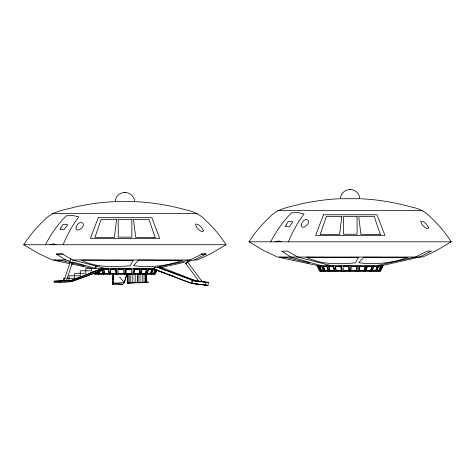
<?xml version="1.0" encoding="UTF-8"?>
<svg xmlns="http://www.w3.org/2000/svg" width="475" height="475" viewBox="0 0 475 475"><rect width="100%" height="100%" fill="white"/><g stroke="black" fill="none" stroke-linecap="round" stroke-linejoin="round"><path stroke-width="0.71" d="M113.056 279.751L113.181 274.164M113.032 274.022L112.676 284.691L122.746 284.252L124.278 282.667L126.89 274.212M113.175 274.396L112.973 283.165L122.746 284.252M131.801 269.147L131.563 273.677L125.774 273.677L126.018 269.147L131.842 269.307L126.018 269.147M125.774 273.677L126.059 269.307M351.013 270.768L351.251 266.238L357.034 266.238L356.796 270.768L350.972 270.602L356.796 270.768M356.755 270.602L357.034 266.238M72.586 261.945L95.285 268.345L95.493 265.472M194.982 280.713L208.359 282.453L207.991 285.386L191.752 283.456L192.12 280.529L199.939 281.455M205.265 285.196L205.627 282.263L208.359 282.453L200.64 281.538M132.662 274.39L133.439 268.345M357.901 271.48L358.673 265.436M133.713 273.511L134.538 269.147L139.923 269.147L139.234 273.677L133.713 273.511L139.234 273.677M133.843 273.677L134.538 269.147M139.104 273.511L139.923 269.147M359.082 270.768L359.771 266.238L365.293 266.404L364.468 270.768L359.082 270.768L359.634 266.968M364.468 270.768L365.162 266.238M64.024 280.571L66.132 281.438L72.319 262.966L71.315 262.265L70.211 262.099L64.024 280.571L66.132 281.438M70.834 258.459L69.641 262.129L70.211 262.533M70.211 262.099L70.561 262.533M139.911 274.39L141.407 268.345M365.15 271.48L366.647 265.436M117.871 269.147L123.654 269.147L117.871 269.147L118.103 273.677L123.927 273.511L118.103 273.677M343.104 266.238L348.887 266.238L343.104 266.238L343.342 270.768L349.125 270.768L348.935 266.968M343.342 270.768L349.167 270.602M140.76 273.511L142.067 269.147L146.692 269.147L145.588 273.677L140.76 273.511L145.588 273.677M140.962 273.677L142.067 269.147M145.386 273.511L146.692 269.147M365.993 270.602L367.3 266.238L371.931 266.238L370.827 270.768L365.993 270.602L370.827 270.768M366.201 270.768L367.3 266.238M370.625 270.602L371.931 266.238M126.807 274.402L124.278 282.667L112.973 283.165L112.878 281.307L112.676 284.691M146.14 274.39L148.259 268.345M371.379 271.48L373.492 265.436M199.542 284.288L207.991 285.386L191.752 283.456L154.179 269.242L154.803 267.538L154.179 269.242L191.752 283.456L192.785 280.618L195.647 280.802L159.855 266.796M146.995 272.887L148.212 269.77M148.717 269.307L147.018 273.677L150.569 273.677L152.267 269.307L148.455 269.147L152.267 269.307M146.751 273.511L150.302 273.511L152.006 269.147M372.234 269.978L372.964 268.108M373.956 266.404L372.252 270.768L375.802 270.768L377.506 266.404L373.688 266.238L377.506 266.404M371.99 270.602L375.541 270.602L377.239 266.238M150.919 274.39L153.508 268.345M376.158 271.48L378.747 265.436M155.693 269.307L153.716 273.677L151.483 273.677L151.192 273.523L152.891 269.782M151.483 273.677L153.461 269.307L155.135 269.307M151.192 273.523L153.425 273.523L155.123 269.782M376.717 270.768L378.7 266.404L380.932 266.404L378.949 270.768L376.432 270.613L378.949 270.768M378.664 270.613L380.641 266.249L380.932 266.404M153.924 274.39L156.233 269.551M379.157 271.48L382.048 265.436M157.053 269.931L155.135 273.677L154.375 273.677L154.025 273.499L154.933 271.629M154.375 273.677L156.501 269.307M154.025 273.499L154.785 273.499L156.607 269.758M379.614 270.768L381.734 266.404L382.5 266.404L380.374 270.768L379.264 270.59L380.475 270.768L382.595 266.404L382.143 266.226L380.024 270.59M157.041 270.156L154.945 274.39L94.816 274.39L94.216 273.178M69.807 261.143L65.639 259.944L52.274 259.944L39.051 253.775L23.75 244.726C29.462 235.766 36.337 227.555 44.151 220.358C52.131 211.037 64.873 209.95 76.024 206.791C88.623 204.113 101.418 202.178 114.303 201.703M360.697 198.793C377.69 199.476 394.553 202.415 410.946 206.916C418.665 208.377 425.541 211.636 430.849 217.449C438.662 224.645 445.538 232.863 451.25 241.817L435.949 250.865L422.726 257.034L277.513 257.034L264.29 250.865L248.989 241.817C254.701 232.863 261.571 224.645 269.39 217.449C277.37 208.127 290.112 207.041 301.257 203.882C313.862 201.204 326.657 199.268 339.542 198.793M95.285 268.345L97.031 265.952M110.075 269.307L115.591 269.147L116.28 273.677L110.895 273.677L110.075 269.307L115.591 269.147M110.895 273.677L110.2 269.147M335.314 266.404L340.83 266.238L341.519 270.768L336.128 270.768L335.314 266.404L340.7 266.404M336.128 270.768L335.439 266.238M341.519 270.768L340.967 266.968M199.263 281.633L185.701 263.477L186.461 262.8M200.242 281.96L201.584 280.862L187.589 262.117L186.829 262.8M186.918 262.8L188.058 261.778L187.043 262.378M199.945 281.96L201.584 280.862M103.972 269.307L108.14 269.147L104.173 269.147M103.307 269.307L104.613 273.677L109.44 273.511L108.324 269.77M104.613 273.677L109.44 273.511M328.546 266.404L333.379 266.238L334.477 270.768L329.846 270.768L328.546 266.404L333.379 266.238M329.846 270.768L334.679 270.602M187.245 262.17L185.226 263.815L186.046 263.429M55.415 260.163A70.122 1.918 12 0 0 54.067 260.264L54.209 260.288A70.122 1.918 12 0 1 56.377 260.365L61.103 260.371L70.395 262.562M281.236 257.308L280.654 257.254A70.122 1.918 12 0 0 279.306 257.355L279.442 257.379A70.122 1.918 12 0 1 281.616 257.456L286.342 257.462L309.207 262.859L308.144 263.542M98.61 271.178L99.578 273.677L103.396 273.511L101.941 269.77M99.578 273.677L103.396 273.511M323.119 266.404L326.931 266.238L323.119 266.404L324.817 270.768L328.367 270.768L326.669 266.404M324.817 270.768L328.629 270.602M135.458 201.703C152.451 202.38 169.32 205.325 185.707 209.825C193.426 211.286 200.308 214.546 205.61 220.358C213.429 227.555 220.299 235.766 226.011 244.726L210.71 253.775L197.487 259.944L194.56 259.944L187.203 261.66M95.552 272.424L96.116 273.677L98.652 273.511L97.808 271.641M96.116 273.677L98.652 273.511M319.372 266.404L321.913 266.238L319.372 266.404L321.349 270.768L323.582 270.768L321.605 266.404M321.349 270.768L323.891 270.602M194.56 259.944L206.18 253.982L201.002 253.982M94.567 273.677L94.899 273.511M318.012 266.238L317.68 266.404L319.806 270.768M317.793 266.404L318.885 266.238L317.793 266.404L319.912 270.768L321.005 270.602L319.912 270.768M152.297 268.345L190.237 259.944L202.178 254.06L206.18 253.982M96.591 270.619L70.716 280.725M96.609 270.608L102.701 268.423L101.3 268.589M64.303 280.333L54.103 281.259L54.162 282.441L59.286 282.673L71.232 281.675L105.147 269.26L71.232 281.675L70.656 280.505L104.126 268.322L104.435 269.521L97.624 271.593M90.303 272.531L104.126 268.322L104.435 269.521M82.905 266.451L83.968 265.768L71.82 262.901M160.271 267.71L184.365 262.295M382.678 265.436L419.799 257.034L431.419 251.073L427.417 251.15L415.477 257.034L377.53 265.436M49.756 244.732L53.77 243.871L56.032 244.726M60.628 282.393L59.286 282.673L59.227 281.491L54.103 281.259L64.089 280.814M124.242 192.523C119.421 192.636 115.253 196.81 115.158 201.638L134.603 201.638C134.538 196.312 129.491 192.007 124.242 192.523L125.525 192.523M349.475 189.614C344.654 189.727 340.492 193.907 340.397 198.728L359.842 198.728C359.777 193.402 354.724 189.098 349.475 189.614L350.758 189.614M281.236 241.822L279.009 240.962L274.989 241.822M64.665 280.333L63.418 280.44L63.418 278.243L65.526 278.243M59.227 281.491L71.173 280.493L71.232 281.675L68.275 281.55M127.502 282.993L148.414 282.073L143.45 282.643L127.211 283.058L129.063 282.993L127.502 282.993L127.502 274.259M68.364 280.618L66.227 280.713L70.906 280.725L66.245 280.541M70.312 280.535L71.173 280.493M63.05 253.982L56.394 254.089L62.391 254.012L72.509 259.944L104.892 268.345M277.513 210.609L422.726 210.609M52.274 213.518L197.487 213.518M248.989 241.817L451.25 241.817M23.75 244.726L226.011 244.726M72.509 259.944L190.237 259.944M69.688 261.879L72.895 262.93L72.194 263.18M72.319 262.966L71.214 262.8M317.062 265.436L383.177 265.436L380.184 271.48L320.055 271.48L317.062 265.436L279.371 257.426M380.641 266.249L378.409 266.249L378.7 266.404M351.292 266.404L357.081 266.404M359.902 266.404L365.293 266.404M367.502 266.404L372.133 266.404M154.832 268.345L85.862 268.322L85.868 273.285L74.64 273.285L74.646 278.243L66.927 278.243M154.85 269.159L153.176 269.159L153.461 269.307M134.662 269.307L140.054 269.307M142.268 269.307L146.894 269.307M336.258 270.602L341.644 270.602M358.952 270.602L364.343 270.602M111.019 273.511L116.411 273.511M125.732 273.511L131.563 273.677M156.548 269.64L154.179 269.242L166.731 273.707M191.752 283.456L194.619 283.646M192.12 280.529L205.627 282.263M196.027 283.824L198.134 284.103M54.132 260.336L69.956 263.696M71.398 264.005L91.823 268.345M330.125 265.436L297.748 257.034L287.63 251.103L281.627 251.18L290.878 257.034L320.524 265.436M157.314 267.14L195.652 280.802M168.12 274.206L170.216 274.954M172.306 275.696L174.396 276.444M157.409 267.223L192.785 280.618M381.383 266.226L381.734 266.404M154.785 273.499L155.135 273.677M56.394 254.089L65.639 259.944M119.7 277.091L124.278 282.667L124.218 281.443M318.553 266.404L320.678 270.768M318.119 266.238L320.245 270.602M318.185 265.436L321.076 271.48M95.261 273.178L95.843 274.39M322.478 267.484L323.606 269.978M319.681 266.238L321.658 270.602M97.5 271.801L98.349 273.677M95.855 272.264L96.419 273.511M321.492 265.436L324.081 271.48M97.69 271.7L98.842 274.39M327.661 268.108L328.391 269.978M323.38 266.238L325.078 270.602M101.674 269.931L103.128 273.677M99.115 271.641L99.845 273.511M326.741 265.436L328.86 271.48M102.214 270.358L103.621 274.39M333.177 266.404L334.477 270.768M328.747 266.238L330.048 270.602M107.938 269.307L109.238 273.677M103.698 269.77L104.815 273.511M70.923 280.476L71.232 281.675M333.593 265.436L335.089 271.48M108.353 268.345L109.85 274.39M115.467 269.307L116.28 273.677M341.561 265.436L342.338 271.48M116.327 268.345L117.099 274.39M348.846 266.404L349.125 270.768M123.654 269.147L123.886 273.677M350.117 265.436L350.117 271.48M146.235 274.217L146.235 282.209M146.122 274.188L146.122 282.162M145.374 274.194L145.374 282.174M144.05 274.235L144.05 282.233M142.233 274.318L142.233 282.346M140.054 274.431L140.054 282.494M138.112 274.538L138.112 282.643M137.655 274.544L137.655 282.655M135.203 274.592L135.203 282.72M132.863 274.645L132.863 282.791M130.803 273.95L130.803 282.857M129.153 274.206L129.153 282.916M128.024 274.235L128.024 282.963M124.883 268.345L124.883 274.39M91.479 268.322L91.479 270.803L80.251 270.803L80.257 275.761L69.029 275.761L69.035 280.725M270.691 241.822A121.95 99.613 90 0 1 289.364 215.092L291.418 212.96L297.184 212.402L304.071 213.952L303.198 215.092A121.962 78.909 -90 0 0 288.402 241.822M63.163 244.732A121.962 78.909 -90 0 1 77.965 218.001L78.832 216.861L71.945 215.312L66.179 215.87L64.131 218.001A121.95 99.613 90 0 0 45.458 244.732M203.288 230.518L203.241 231.135A3.07 1.437 43.7 0 1 201.703 231.527C198.942 230.12 196.068 227.572 195.546 224.384L195.789 223.992C199.352 223.939 201.78 227.662 203.288 230.518M428.527 227.608L428.474 228.226A3.07 1.437 43.7 0 1 426.942 228.618C424.133 227.228 421.331 224.657 420.785 221.475L421.028 221.083C424.585 221.029 427.013 224.752 428.527 227.608M75.97 227.881L76.059 228.974L76.998 229.983A3.004 1.787 -34.7 0 0 79.533 229.591C89.015 223.274 78.333 218.274 75.97 227.881M116.618 219.343L114.344 237.482L94.923 237.47L101.098 219.343L116.618 219.343M301.209 224.972L301.298 226.064L302.231 227.074A3.004 1.787 -34.7 0 0 304.772 226.682C314.248 220.364 303.572 215.365 301.209 224.972M341.858 216.434L339.583 234.573L320.156 234.561L326.337 216.434L341.858 216.434M98.289 217.681L90.363 238.367L159.701 238.367L151.78 217.681L98.289 217.681M323.522 214.771L315.602 235.463L384.94 235.463L377.013 214.771L323.522 214.771M60.931 227.881L60.022 229.603L61.619 229.277L63.882 229.763L67.693 224.877L64.95 224.248L62.807 224.58L60.931 227.881M286.17 224.972L285.255 226.694L286.853 226.367L289.115 226.854L292.933 221.967L290.189 221.338L288.046 221.671L286.17 224.972M133.172 260.401L130.097 265.798C113.555 267.009 96.288 267.835 81.041 260.11L92.862 260.241A70.128 13.573 4.7 0 1 105.818 260.377L110.307 260.342A70.128 14.565 1.6 0 1 124.011 260.472L133.172 260.401M358.411 257.492L355.33 262.889C338.794 264.1 321.522 264.925 306.274 257.201L318.102 257.331A70.128 13.573 4.7 0 1 331.057 257.474L335.54 257.432A70.128 14.565 1.6 0 1 349.25 257.563L358.411 257.492M138.457 260.146L133.499 265.656C150.136 267.918 166.909 265.911 182.744 260.401L174.099 260.437A70.128 11.655 -7.4 0 0 163.572 260.306L159.707 260.359A70.134 13.573 -4.7 0 0 147.274 260.211L138.457 260.146M363.69 257.236L358.738 262.746C375.369 265.008 392.148 263.002 407.983 257.492L399.338 257.527A70.128 11.655 -7.4 0 0 388.805 257.397L384.94 257.45A70.134 13.573 -4.7 0 0 372.507 257.302L363.69 257.236M95.006 273.511L94.679 273.677L95.766 273.511L95.006 273.511M380.38 234.561L360.958 234.573L358.678 216.434L374.205 216.434L380.38 234.561M155.147 237.47L135.719 237.482L133.445 219.343L148.966 219.343L155.147 237.47M357.087 216.535L343.449 216.535L343.449 234.24L357.087 234.24L357.087 216.535M131.854 219.444L118.21 219.444L118.21 237.15L131.854 237.15L131.854 219.444"/></g></svg>
